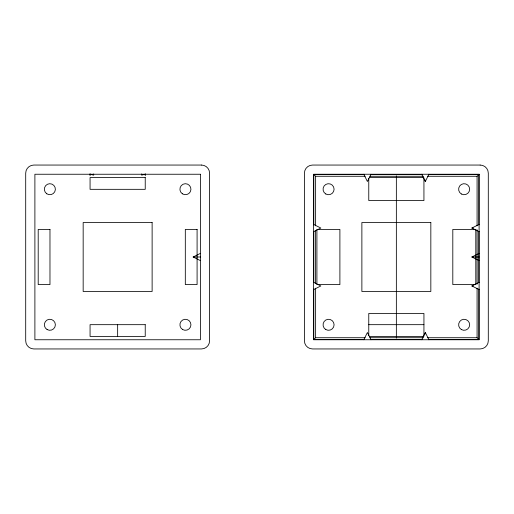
<?xml version="1.0" encoding="UTF-8"?>
<svg xmlns="http://www.w3.org/2000/svg" width="514" height="514" viewBox="0 0 514 514"><rect width="100%" height="100%" fill="white"/><g stroke="black" fill="none" stroke-linecap="round" stroke-linejoin="round"><path stroke-width="0.77" d="M371.012 174.246L367.394 181.487L363.777 174.246M421.692 174.246L425.316 181.487L428.933 174.246M363.777 339.754L367.394 332.513L371.012 339.754M421.692 339.754L425.316 332.513L428.933 339.754M364.304 339.536L313.816 339.536L315.628 337.724L315.628 288.174M427.526 176.276L477.076 176.276L478.887 174.464L428.406 174.464M200.396 260.617L193.161 257L200.396 253.383M313.604 231.66L320.839 228.043L313.604 224.419M313.604 289.581L320.839 285.957L313.604 282.34M479.106 231.66L471.865 228.043L479.106 224.419M479.106 260.617L471.865 257L479.106 253.383M479.106 289.581L471.865 285.957L479.106 282.34M145.231 174.246L141.613 175.152L141.613 173.944M313.816 224.946L313.816 174.464L364.304 174.464M370.71 174.464L421.994 174.464M313.816 174.464L315.628 176.276L365.184 176.276M369.977 176.276L423.53 176.276M369.566 177.561L423.934 177.561M471.865 228.043L473.31 228.043M317.697 229.417L339.895 229.417L339.895 284.583L317.697 284.583M475.013 229.417L452.808 229.417L452.808 284.583L475.013 284.583M193.161 257L200.396 257M471.865 257L479.106 257M471.865 285.957L473.31 285.957M368.769 324.675L423.934 324.675M369.566 336.439L423.934 336.439M315.628 337.724L365.184 337.724M369.977 337.724L423.53 337.724M427.526 337.724L477.076 337.724L478.887 339.536L428.406 339.536M370.71 339.536L421.994 339.536M90.066 174.246L93.683 175.152L93.683 173.944M478.887 174.464L478.887 224.946M478.887 231.358L478.887 282.642M478.887 289.054L478.887 339.536M477.076 176.276L477.076 225.826M477.076 229.822L477.076 284.178M477.076 288.174L477.076 337.724M475.797 229.417L475.797 284.583M425.316 180.041L425.316 181.487M425.316 332.513L425.316 333.959M423.934 178.345L423.934 200.544L368.769 200.544L368.769 178.345M423.934 335.655L423.934 313.456L368.769 313.456L368.769 335.655M396.352 175.846L396.352 338.154M316.913 229.417L316.913 284.583M315.628 176.276L315.628 225.826M315.628 230.625L315.628 283.375M313.816 231.358L313.816 282.642M313.816 289.054L313.816 339.536M145.231 173.764L145.231 175.749M117.648 324.809L117.648 336.304M90.066 173.764L90.066 175.749M201.449 165.052L33.847 165.052A8.147 8.147 0 0 0 25.7 173.199L25.7 340.801A8.147 8.147 0 0 0 33.847 348.948L201.449 348.948A8.147 8.147 0 0 0 209.59 340.801L209.59 173.199A8.147 8.147 0 0 0 201.449 165.052M480.153 165.052L312.551 165.052A8.147 8.147 0 0 0 304.41 173.199L304.41 340.801A8.147 8.147 0 0 0 312.551 348.948L480.153 348.948A8.147 8.147 0 0 0 488.3 340.801L488.3 173.199A8.147 8.147 0 0 0 480.153 165.052M200.396 174.246L34.894 174.246L34.894 339.754L200.396 339.754L200.396 174.246M479.106 174.246L313.604 174.246L313.604 339.754L479.106 339.754L479.106 174.246M145.231 177.561L90.066 177.561L90.066 189.325L145.231 189.325L145.231 177.561M152.125 222.517L83.165 222.517L83.165 291.483L152.125 291.483L152.125 222.517M430.835 222.517L361.875 222.517L361.875 291.483L430.835 291.483L430.835 222.517M49.974 229.417L38.203 229.417L38.203 284.583L49.974 284.583L49.974 229.417M197.087 229.417L185.316 229.417L185.316 284.583L197.087 284.583L197.087 229.417M145.231 324.675L90.066 324.675L90.066 336.439L145.231 336.439L145.231 324.675M182.335 193.784A5.519 5.519 0 0 0 190.932 189.608A5.519 5.519 0 0 0 183.016 184.256A5.519 5.519 0 0 0 182.335 193.784M182.669 329.564A5.519 5.519 0 0 0 190.945 324.784A5.519 5.519 0 0 0 182.669 320.004A5.519 5.519 0 0 0 182.669 329.564M46.774 193.784A5.519 5.519 0 0 0 55.364 189.608A5.519 5.519 0 0 0 47.455 184.256A5.519 5.519 0 0 0 46.774 193.784M47.102 329.564A5.519 5.519 0 0 0 55.377 324.784A5.519 5.519 0 0 0 47.102 320.004A5.519 5.519 0 0 0 47.102 329.564M325.812 329.564A5.519 5.519 0 0 0 334.087 324.784A5.519 5.519 0 0 0 325.812 320.004A5.519 5.519 0 0 0 325.812 329.564M461.379 329.564A5.519 5.519 0 0 0 469.655 324.784A5.519 5.519 0 0 0 461.379 320.004A5.519 5.519 0 0 0 461.379 329.564M325.812 193.996A5.519 5.519 0 0 0 334.087 189.216A5.519 5.519 0 0 0 325.812 184.436A5.519 5.519 0 0 0 325.812 193.996M461.379 193.996A5.519 5.519 0 0 0 469.655 189.216A5.519 5.519 0 0 0 461.379 184.436A5.519 5.519 0 0 0 461.379 193.996"/></g></svg>
